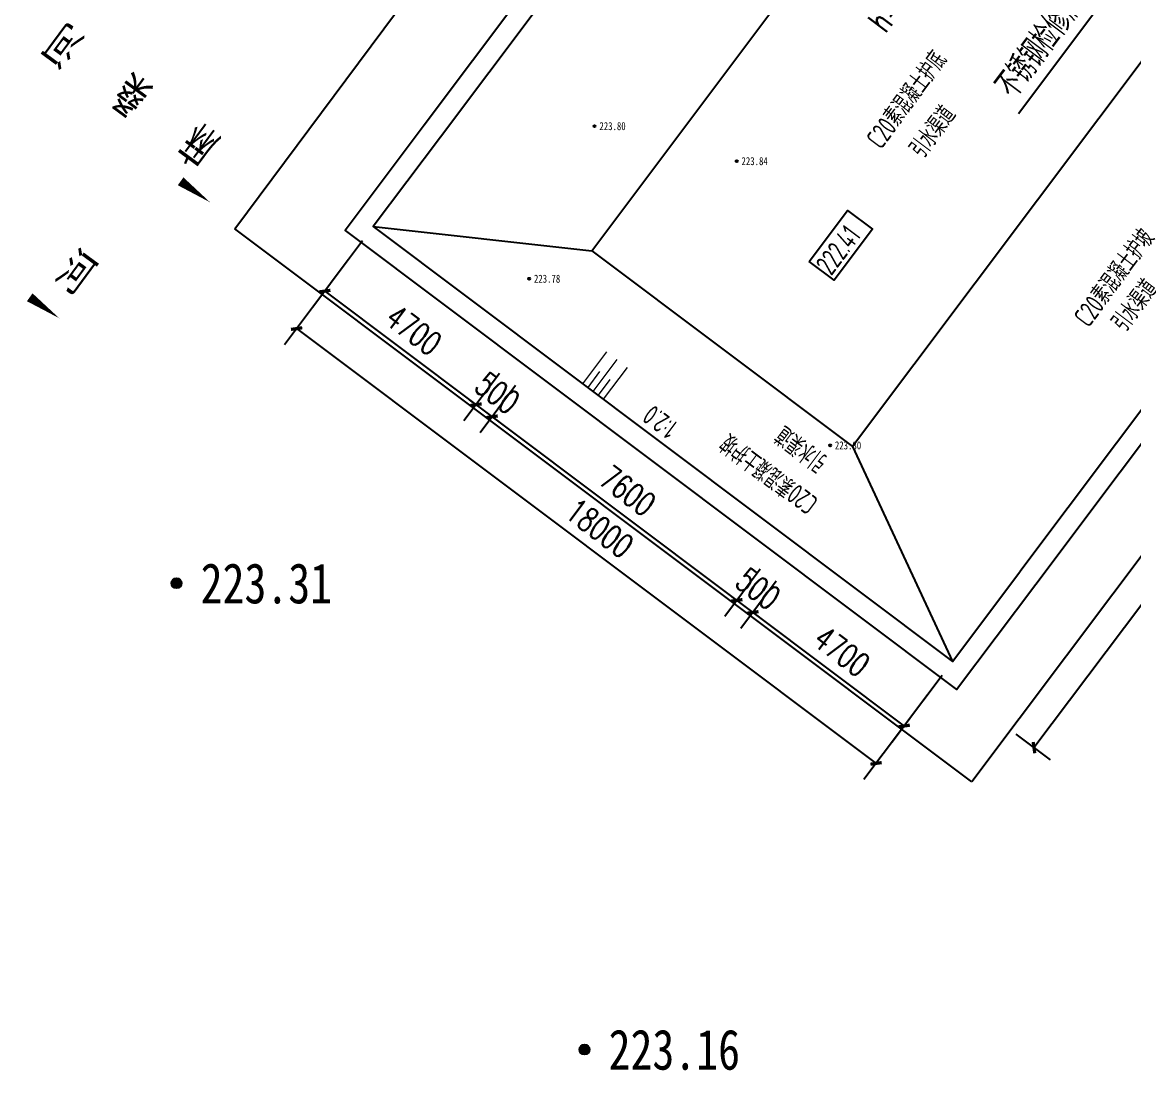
# Model space of a CAD drawing. Header units: millimetres. Extents: x -725 to 2274960, y -506 to 2980382.
# Drawn here: x 560433.8 to 560461.42, y 2885536.33 to 2885562.53 of the extents above; entities that cross this region are included whole.
import ezdxf
from ezdxf.enums import TextEntityAlignment as Align

# ---------------------------------------------------------------- set-up
doc = ezdxf.new("R2010")
doc.units = ezdxf.units.MM
doc.header["$LTSCALE"] = 1000
doc.linetypes.add('DASH', pattern=[0.35, 0.25, -0.1])
for name, color, linetype in [('DIM_LEAD', 3, 'Continuous'), ('E_OTHER', 7, 'Continuous'), ('GCD', 8, 'Continuous'), ('TWT_DIM', 3, 'Continuous'), ('TWT_SYMB', 3, 'Continuous'), ('YHJ_剖面_梁板', 4, 'Continuous'), ('ZJ', 7, 'Continuous'), ('轮廓线', 2, 'Continuous')]:
    doc.layers.add(name, color=color, linetype=linetype)
doc.layers.add('文字', color=4, linetype='Continuous', lineweight=0)
doc.styles.add('_TCH_DIM', font='SIMPLEX', dxfattribs={"bigfont": 'GBCBIG'})
doc.styles.add('_TCH_DIM_T3', font='SIMPLEX', dxfattribs={"width": 0.705882, "bigfont": 'GBCBIG'})
doc.styles.add('TSSD_Rein', font='tssdeng.shx', dxfattribs={"width": 0.7, "bigfont": 'hztxt.shx'})
doc.styles.add('等线体', font='simhei.ttf')
doc.dimstyles.new('_TWT_ARCH_M_M&&0', dxfattribs={"dimtxt": 0.595, "dimasz": 0.2, "dimexe": 0.5, "dimexo": 0.6, "dimgap": 0.2525, "dimtad": 1, "dimdec": 0, "dimlfac": 1000, "dimzin": 0, "dimdsep": 46, "dimtxsty": '_TCH_DIM_T3', "dimblk": 'ARCHTICK', "dimcen": 0.09, "dimclrt": 7, "dimazin": 2, "dimtfac": 1, "dimtdec": 0, "dimtix": 1, "dimtmove": 2, "dimatfit": 3, "dimfxl": 75, "dimtolj": 1, "dimtzin": 0, "dimarcsym": 0})

# ---------------------------------------------------------------- blocks, each defined once
blk = doc.blocks.new('gc200')
h = blk.add_hatch(color=256)
edge = h.paths.add_edge_path()
edge.add_arc((0, 0), 0.25, 0, 360)
blk.add_circle((0, 0), 0.25)
blk = doc.blocks.new('4a56ds456da')
at = {"layer": '文字'}
for p, q in [((497449, -12868), (497449, -13857)), ((497769, -12868), (497769, -13857)), ((498090, -12868), (498090, -13857)), ((497609, -13362), (497609, -13857)), ((497930, -13362), (497930, -13857))]:
    blk.add_line(p, q, dxfattribs=at)
at = {"layer": '轮廓线'}
for p, q in [((495647, -11077), (495647, 2923)), ((503747, 2923), (503747, -11077))]:
    blk.add_line(p, q, dxfattribs=at)
for points in [[(490947, 2923), (490447, 2923), (490447, -11077), (490447, -14357), (509447, -14357), (509447, -11077), (509447, 2923), (508947, 2923)], [(490947, 2923), (490947, -11077)], [(508947, 2923), (508947, -11077)], [(490947, -11077), (490947, -13857), (508947, -13857), (508947, -11077)], [(490947, -13857), (495647, -11077)], [(495647, -11077), (503747, -11077)], [(503747, -11077), (508947, -13857)]]:
    blk.add_lwpolyline(points, dxfattribs=at)
at = {"color": 3, "style": 'TSSD_Rein', "width": 0.7}
for s, rotation, p in [('C20素混凝土护底', 90, (499899, -4766)), ('C20素混凝土护坡', 90, (506681, -5211)), ('引水渠道', 90, (500896, -4328)), ('引水渠道', 90, (507500, -4764)), ('引水渠道', 180, (503471, -11642)), ('C20素混凝土护坡', 180, (503891, -12626))]:
    blk.add_text(s, height=500, rotation=rotation, dxfattribs=at).set_placement(p)
blk.add_text('1:2.0', height=500, rotation=180, dxfattribs=at).set_placement((499151, -13460), align=Align.MIDDLE_RIGHT)
blk = doc.blocks.new('_ArchTick')
at = {"color": 0, "linetype": 'ByBlock', "const_width": 0.4}
blk.add_lwpolyline([(-0.5, -0.5), (0.5, 0.5)], dxfattribs=at)
blk = doc.blocks.new('*D298')
at = {"layer": 'Defpoints', "color": 0, "linetype": 'Continuous', "transparency": 16777216}
for p in [(560468.383, 2885559.024), (560469.312, 2885558.327), (560458.009, 2885545.205)]:
    blk.add_point(p, dxfattribs=at)
at = {"layer": 'TWT_DIM', "color": 0, "linetype": 'Continuous', "lineweight": -2, "transparency": 16777216}
for p, q in [((560468.863, 2885558.664), (560469.711, 2885558.027)), ((560458.938, 2885544.507), (560469.312, 2885558.327)), ((560458.489, 2885544.844), (560459.338, 2885544.207))]:
    blk.add_line(p, q, dxfattribs=at)
at = {"layer": 'TWT_DIM', "color": 0, "linetype": 'Continuous', "lineweight": -2, "transparency": 16777216, "xscale": 0.2, "yscale": 0.2, "zscale": 0.2}
for p, rotation in [((560469.312, 2885558.327), 53.10590286014926), ((560458.938, 2885544.507), 233.1059028601492)]:
    blk.add_blockref('_ArchTick', p, dxfattribs=dict(at, rotation=rotation))
at = {"layer": 'TWT_DIM', "color": 7, "linetype": 'Continuous', "transparency": 16777216, "insert": (560463.685, 2885551.747), "char_height": 0.595, "attachment_point": 5, "rotation": 53.1059, "style": '_TCH_DIM_T3'}
blk.add_mtext('\\A1;17280', dxfattribs=at)
blk = doc.blocks.new('*D310')
at = {"layer": 'Defpoints', "color": 0, "linetype": 'Continuous', "transparency": 16777216}
for p in [(560452.898, 2885549.123), (560456.656, 2885546.301), (560455.713, 2885545.044)]:
    blk.add_point(p, dxfattribs=at)
at = {"layer": 'TWT_DIM', "color": 0, "linetype": 'Continuous', "lineweight": -2, "transparency": 16777216}
for p, q in [((560452.537, 2885548.643), (560451.654, 2885547.466)), ((560451.954, 2885547.866), (560455.713, 2885545.044)), ((560456.296, 2885545.821), (560455.413, 2885544.645))]:
    blk.add_line(p, q, dxfattribs=at)
at = {"layer": 'TWT_DIM', "color": 0, "linetype": 'Continuous', "lineweight": -2, "transparency": 16777216, "xscale": 0.2, "yscale": 0.2, "zscale": 0.2}
for p, rotation in [((560451.954, 2885547.866), 143.1057662883342), ((560455.713, 2885545.044), 323.1057662883342)]:
    blk.add_blockref('_ArchTick', p, dxfattribs=dict(at, rotation=rotation))
at = {"layer": 'TWT_DIM', "color": 7, "linetype": 'Continuous', "transparency": 16777216, "insert": (560454.164, 2885546.895), "char_height": 0.595, "attachment_point": 5, "rotation": 323.1058, "style": '_TCH_DIM_T3'}
blk.add_mtext('\\A1;4700', dxfattribs=at)
blk = doc.blocks.new('*D311')
at = {"layer": 'Defpoints', "color": 0, "linetype": 'Continuous', "transparency": 16777216}
for p in [(560452.498, 2885549.423), (560452.898, 2885549.123), (560451.954, 2885547.866)]:
    blk.add_point(p, dxfattribs=at)
at = {"layer": 'TWT_DIM', "color": 0, "linetype": 'Continuous', "lineweight": -2, "transparency": 16777216}
for p, q in [((560452.138, 2885548.943), (560451.254, 2885547.766)), ((560452.537, 2885548.643), (560451.654, 2885547.466)), ((560451.554, 2885548.166), (560451.395, 2885548.286)), ((560451.554, 2885548.166), (560451.954, 2885547.866)), ((560451.954, 2885547.866), (560452.114, 2885547.746))]:
    blk.add_line(p, q, dxfattribs=at)
at = {"layer": 'TWT_DIM', "color": 0, "linetype": 'Continuous', "lineweight": -2, "transparency": 16777216, "xscale": 0.2, "yscale": 0.2, "zscale": 0.2}
for p, rotation in [((560451.554, 2885548.166), 323.1057662883808), ((560451.954, 2885547.866), 143.1057662883808)]:
    blk.add_blockref('_ArchTick', p, dxfattribs=dict(at, rotation=rotation))
at = {"layer": 'TWT_DIM', "color": 7, "linetype": 'Continuous', "transparency": 16777216, "insert": (560452.085, 2885548.456), "char_height": 0.595, "attachment_point": 5, "rotation": 323.1058, "style": '_TCH_DIM_T3'}
blk.add_mtext('\\A1;500', dxfattribs=at)
blk = doc.blocks.new('*D312')
at = {"layer": 'Defpoints', "color": 0, "linetype": 'Continuous', "transparency": 16777216}
for p in [(560446.42, 2885553.985), (560452.498, 2885549.423), (560451.554, 2885548.166)]:
    blk.add_point(p, dxfattribs=at)
at = {"layer": 'TWT_DIM', "color": 0, "linetype": 'Continuous', "lineweight": -2, "transparency": 16777216}
for p, q in [((560446.059, 2885553.506), (560445.176, 2885552.329)), ((560445.476, 2885552.729), (560451.554, 2885548.166)), ((560452.138, 2885548.943), (560451.254, 2885547.766))]:
    blk.add_line(p, q, dxfattribs=at)
at = {"layer": 'TWT_DIM', "color": 0, "linetype": 'Continuous', "lineweight": -2, "transparency": 16777216, "xscale": 0.2, "yscale": 0.2, "zscale": 0.2}
for p, rotation in [((560445.476, 2885552.729), 143.1057662889838), ((560451.554, 2885548.166), 323.1057662889838)]:
    blk.add_blockref('_ArchTick', p, dxfattribs=dict(at, rotation=rotation))
at = {"layer": 'TWT_DIM', "color": 7, "linetype": 'Continuous', "transparency": 16777216, "insert": (560448.846, 2885550.887), "char_height": 0.595, "attachment_point": 5, "rotation": 323.1058, "style": '_TCH_DIM_T3'}
blk.add_mtext('\\A1;7600', dxfattribs=at)
blk = doc.blocks.new('*D313')
at = {"layer": 'Defpoints', "color": 0, "linetype": 'Continuous', "transparency": 16777216}
for p in [(560446.02, 2885554.286), (560446.42, 2885553.985), (560445.476, 2885552.729)]:
    blk.add_point(p, dxfattribs=at)
at = {"layer": 'TWT_DIM', "color": 0, "linetype": 'Continuous', "lineweight": -2, "transparency": 16777216}
for p, q in [((560445.66, 2885553.806), (560444.776, 2885552.629)), ((560446.059, 2885553.506), (560445.176, 2885552.329)), ((560445.077, 2885553.029), (560444.917, 2885553.149)), ((560445.077, 2885553.029), (560445.476, 2885552.729)), ((560445.476, 2885552.729), (560445.636, 2885552.609))]:
    blk.add_line(p, q, dxfattribs=at)
at = {"layer": 'TWT_DIM', "color": 0, "linetype": 'Continuous', "lineweight": -2, "transparency": 16777216, "xscale": 0.2, "yscale": 0.2, "zscale": 0.2}
for p, rotation in [((560445.077, 2885553.029), 323.1057662857489), ((560445.476, 2885552.729), 143.1057662857489)]:
    blk.add_blockref('_ArchTick', p, dxfattribs=dict(at, rotation=rotation))
at = {"layer": 'TWT_DIM', "color": 7, "linetype": 'Continuous', "transparency": 16777216, "insert": (560445.607, 2885553.319), "char_height": 0.595, "attachment_point": 5, "rotation": 323.1058, "style": '_TCH_DIM_T3'}
blk.add_mtext('\\A1;500', dxfattribs=at)
blk = doc.blocks.new('*D314')
at = {"layer": 'Defpoints', "color": 0, "linetype": 'Continuous', "transparency": 16777216}
for p in [(560442.261, 2885557.107), (560446.02, 2885554.286), (560445.077, 2885553.029)]:
    blk.add_point(p, dxfattribs=at)
at = {"layer": 'TWT_DIM', "color": 0, "linetype": 'Continuous', "lineweight": -2, "transparency": 16777216}
for p, q in [((560441.901, 2885556.627), (560441.018, 2885555.451)), ((560441.318, 2885555.851), (560445.077, 2885553.029)), ((560445.66, 2885553.806), (560444.776, 2885552.629))]:
    blk.add_line(p, q, dxfattribs=at)
at = {"layer": 'TWT_DIM', "color": 0, "linetype": 'Continuous', "lineweight": -2, "transparency": 16777216, "xscale": 0.2, "yscale": 0.2, "zscale": 0.2}
for p, rotation in [((560441.318, 2885555.851), 143.105766290632), ((560445.077, 2885553.029), 323.1057662906319)]:
    blk.add_blockref('_ArchTick', p, dxfattribs=dict(at, rotation=rotation))
at = {"layer": 'TWT_DIM', "color": 7, "linetype": 'Continuous', "transparency": 16777216, "insert": (560443.527, 2885554.88), "char_height": 0.595, "attachment_point": 5, "rotation": 323.1058, "style": '_TCH_DIM_T3'}
blk.add_mtext('\\A1;4700', dxfattribs=at)
blk = doc.blocks.new('*D315')
at = {"layer": 'Defpoints', "color": 0, "linetype": 'Continuous', "transparency": 16777216}
for p in [(560442.618, 2885557.582), (560457.014, 2885546.777), (560455.015, 2885544.115)]:
    blk.add_point(p, dxfattribs=at)
at = {"layer": 'TWT_DIM', "color": 0, "linetype": 'Continuous', "lineweight": -2, "transparency": 16777216}
for p, q in [((560442.257, 2885557.102), (560440.319, 2885554.52)), ((560440.619, 2885554.92), (560455.015, 2885544.115)), ((560456.654, 2885546.297), (560454.715, 2885543.715))]:
    blk.add_line(p, q, dxfattribs=at)
at = {"layer": 'TWT_DIM', "color": 0, "linetype": 'Continuous', "lineweight": -2, "transparency": 16777216, "xscale": 0.2, "yscale": 0.2, "zscale": 0.2}
for p, rotation in [((560440.619, 2885554.92), 143.1100000002739), ((560455.015, 2885544.115), 323.1100000002739)]:
    blk.add_blockref('_ArchTick', p, dxfattribs=dict(at, rotation=rotation))
at = {"layer": 'TWT_DIM', "color": 7, "linetype": 'Continuous', "transparency": 16777216, "insert": (560448.147, 2885549.957), "char_height": 0.595, "attachment_point": 5, "rotation": 323.11, "style": '_TCH_DIM_T3'}
blk.add_mtext('\\A1;18000', dxfattribs=at)

msp = doc.modelspace()

# ---------------------------------------------------------------- linework, layer by layer
at = {"layer": 'DIM_LEAD'}
msp.add_line((560460.8366, 2885563.3052), (560458.5508, 2885560.2596), dxfattribs=at)
at = {"layer": 'TWT_SYMB', "linetype": 'Continuous'}
for points in [[(560433.1148, 2885561.8769, 0, 0, 0), (560438.4697, 2885558.0574, 0, 0.24, 0), (560437.737, 2885558.58, 0, 0, 0)], [(560429.3595, 2885558.9861, 0, 0, 0), (560434.722, 2885555.1773, 0, 0.24, 0), (560433.9882, 2885555.6985, 0, 0, 0)]]:
    msp.add_lwpolyline(points, format="xyseb", dxfattribs=at)
at = {"layer": 'YHJ_剖面_梁板', "color": 8, "linetype": 'DASH', "ltscale": 5}
msp.add_lwpolyline([(560451.8665, 2885580.4776), (560457.9997, 2885588.6491), (560476.839, 2885574.5093), (560469.4269, 2885564.6338), (560468.4465, 2885558.3805), (560457.3938, 2885543.6543), (560439.0802, 2885557.3996), (560450.3276, 2885572.4942), (560451.8665, 2885580.4776)], dxfattribs=at)
at = {"layer": 'YHJ_剖面_梁板', "color": 3}
msp.add_lwpolyline([(560453.3556, 2885556.5893), (560454.308, 2885557.8582), (560454.9271, 2885557.3935), (560453.9748, 2885556.1246)], close=True, dxfattribs=at)
at = {"layer": 'YHJ_剖面_梁板'}
msp.add_circle((589254.9496, 2837256.879), 143124.932, dxfattribs=at)

# ---------------------------------------------------------------- block references
at = {"layer": 'E_OTHER', "xscale": 0.001, "yscale": 0.001, "zscale": 0.001, "rotation": 323.1059028600247}
msp.add_blockref('4a56ds456da', (560058.208, 2885863.2707), dxfattribs=at)
at = {"layer": 'GCD', "linetype": 'Continuous'}
ref = msp.add_blockref('gc200', (560448.021, 2885559.952, 223.803), dxfattribs=dict(at, xscale=0.1, yscale=0.1, zscale=0.1))
ref.add_attrib('height', '223.80', dxfattribs={"linetype": 'Continuous', "height": 0.2, "style": '等线体', "width": 0.8}).set_placement((560448.141, 2885559.952, 223.803), align=Align.MIDDLE_LEFT)
ref = msp.add_blockref('gc200', (560448.021, 2885559.952, 223.803), dxfattribs=dict(at, xscale=0.1, yscale=0.1, zscale=0.1))
ref.add_attrib('height', '223.80', dxfattribs={"linetype": 'Continuous', "height": 0.2, "style": '等线体', "width": 0.8}).set_placement((560448.141, 2885559.952, 223.803), align=Align.MIDDLE_LEFT)
ref = msp.add_blockref('gc200', (560451.552, 2885559.082, 223.835), dxfattribs=dict(at, xscale=0.1, yscale=0.1, zscale=0.1))
ref.add_attrib('height', '223.84', dxfattribs={"linetype": 'Continuous', "height": 0.2, "style": '等线体', "width": 0.8}).set_placement((560451.672, 2885559.082, 223.835), align=Align.MIDDLE_LEFT)
ref = msp.add_blockref('gc200', (560451.552, 2885559.082, 223.835), dxfattribs=dict(at, xscale=0.1, yscale=0.1, zscale=0.1))
ref.add_attrib('height', '223.84', dxfattribs={"linetype": 'Continuous', "height": 0.2, "style": '等线体', "width": 0.8}).set_placement((560451.672, 2885559.082, 223.835), align=Align.MIDDLE_LEFT)
ref = msp.add_blockref('gc200', (560446.396, 2885556.16, 223.778), dxfattribs=dict(at, xscale=0.1, yscale=0.1, zscale=0.1))
ref.add_attrib('height', '223.78', dxfattribs={"linetype": 'Continuous', "height": 0.2, "style": '等线体', "width": 0.8}).set_placement((560446.516, 2885556.16, 223.778), align=Align.MIDDLE_LEFT)
ref = msp.add_blockref('gc200', (560453.872, 2885552.018, 223.798), dxfattribs=dict(at, xscale=0.1, yscale=0.1, zscale=0.1))
ref.add_attrib('height', '223.80', dxfattribs={"linetype": 'Continuous', "height": 0.2, "style": '等线体', "width": 0.8}).set_placement((560453.992, 2885552.018, 223.798), align=Align.MIDDLE_LEFT)
ref = msp.add_blockref('gc200', (560437.635, 2885548.591, 223.314), dxfattribs=dict(at, xscale=0.5, yscale=0.5, zscale=0.5))
ref.add_attrib('height', '223.31', dxfattribs={"linetype": 'Continuous', "height": 1, "style": '等线体', "width": 0.8}).set_placement((560438.235, 2885548.591, 223.314), align=Align.MIDDLE_LEFT)
ref = msp.add_blockref('gc200', (560437.635, 2885548.591, 223.314), dxfattribs=dict(at, xscale=0.5, yscale=0.5, zscale=0.5))
ref.add_attrib('height', '223.31', dxfattribs={"linetype": 'Continuous', "height": 1, "style": '等线体', "width": 0.8}).set_placement((560438.235, 2885548.591, 223.314), align=Align.MIDDLE_LEFT)
ref = msp.add_blockref('gc200', (560447.77, 2885537.003, 223.163), dxfattribs=dict(at, xscale=0.5, yscale=0.5, zscale=0.5))
ref.add_attrib('height', '223.16', dxfattribs={"linetype": 'Continuous', "height": 1, "style": '等线体', "width": 0.8}).set_placement((560448.37, 2885537.003, 223.163), align=Align.MIDDLE_LEFT)
ref = msp.add_blockref('gc200', (560447.77, 2885537.003, 223.163), dxfattribs=dict(at, xscale=0.5, yscale=0.5, zscale=0.5))
ref.add_attrib('height', '223.16', dxfattribs={"linetype": 'Continuous', "height": 1, "style": '等线体', "width": 0.8}).set_placement((560448.37, 2885537.003, 223.163), align=Align.MIDDLE_LEFT)

# ---------------------------------------------------------------- texts
at = {"layer": 'DIM_LEAD', "color": 7}
for s, height, style, width, p in [('h=1200mm', 0.595, '_TCH_DIM', 0.705882, (560455.2506, 2885562.2385)), ('不锈钢检修爬梯', 0.7, 'TSSD_Rein', 0.7, (560458.4718, 2885560.5815))]:
    msp.add_text(s, height=height, rotation=53.11, dxfattribs=dict(at, style=style, width=width)).set_placement(p)
at = {"layer": 'YHJ_剖面_梁板', "color": 3, "style": 'TSSD_Rein', "width": 0.7}
msp.add_text('222.41', height=0.525, rotation=53.11, dxfattribs=at).set_placement((560453.9044, 2885556.2132))
at = {"layer": 'ZJ', "linetype": 'Continuous', "style": '_TCH_DIM'}
for s, rotation, p in [('麻  桑  河', 143.56609, (560436.4923, 2885560.6947)), ('麻    桑    河', 323.68137, (560432.1766, 2885558.5399))]:
    msp.add_text(s, height=1, rotation=rotation, dxfattribs=at).set_placement(p, align=Align.MIDDLE)

# ---------------------------------------------------------------- dimensions: what is measured, and where the dimension line sits
at = {"layer": 'TWT_DIM', "linetype": 'Continuous'}
for p1, p2, distance, picture, middle in [((560458.0091, 2885545.2045), (560468.3829, 2885559.0241), -1.1612, '*D298', (560463.6848, 2885551.7474)), ((560442.6175, 2885557.5822), (560457.0137, 2885546.7771), -3.329, '*D315', (560448.1474, 2885549.957)), ((560442.261, 2885557.1072), (560446.0198, 2885554.2856), -1.5713, '*D314', (560443.5273, 2885554.8796)), ((560446.0198, 2885554.2856), (560446.4197, 2885553.9855), -1.5713, '*D313', (560445.6067, 2885553.3188)), ((560446.4197, 2885553.9855), (560452.4978, 2885549.4229), -1.5713, '*D312', (560448.8456, 2885550.8874)), ((560452.4978, 2885549.4229), (560452.8976, 2885549.1227), -1.5713, '*D311', (560452.0846, 2885548.456)), ((560452.8976, 2885549.1227), (560456.6565, 2885546.3011), -1.5713, '*D310', (560454.1639, 2885546.8951))]:
    dim = msp.add_aligned_dim(p1=p1, p2=p2, distance=distance, dimstyle='_TWT_ARCH_M_M&&0', dxfattribs=at)
    dim.commit()
    dim.dimension.update_dxf_attribs({"geometry": picture, "text_midpoint": middle})

doc.saveas('drawing.dxf')
